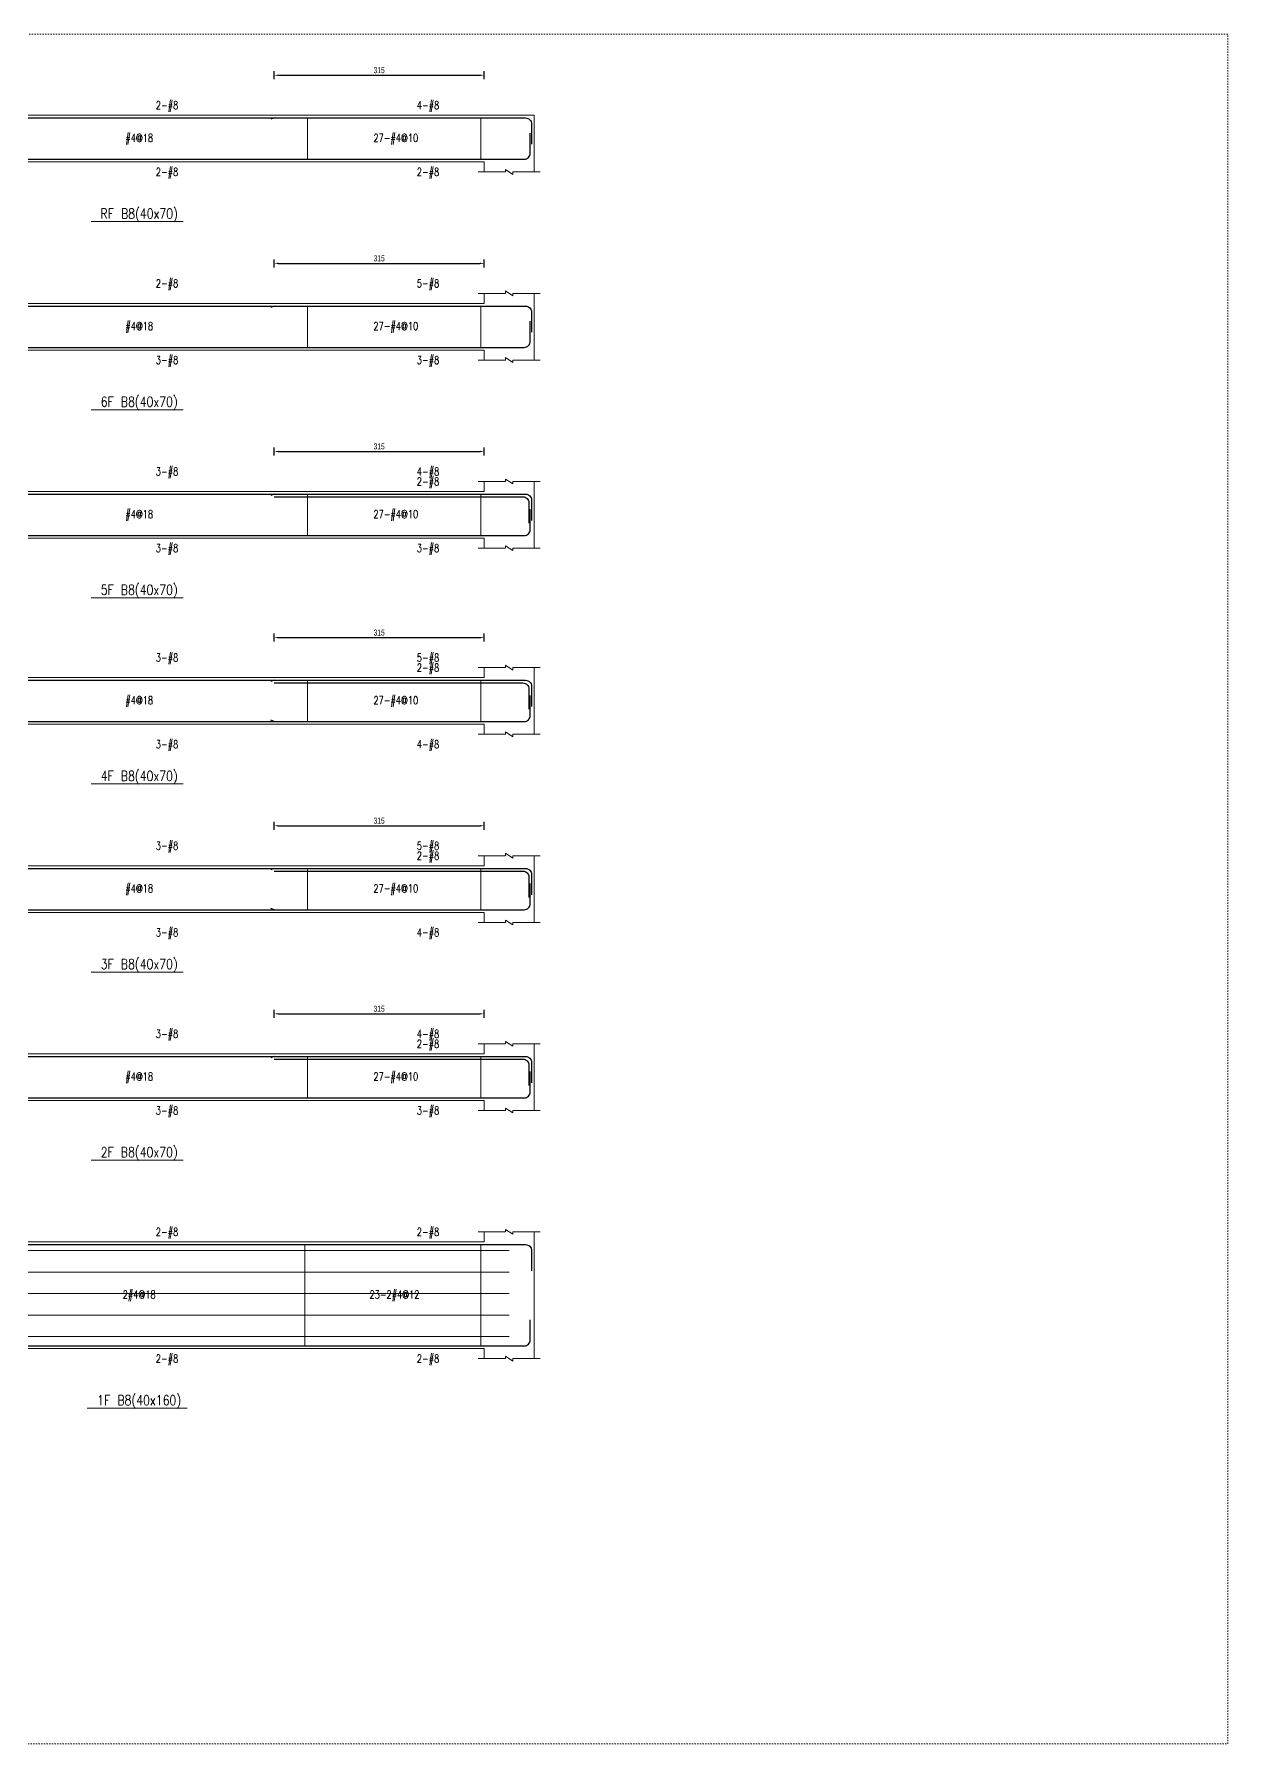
# Model space of a CAD drawing. Header units: millimetres. Extents: x 0 to 20200, y -8178 to -3000.
# Drawn here: x 2209 to 4000, y -5564 to -3000 of the extents above; entities that cross this region are included whole.
import ezdxf
from ezdxf.enums import TextEntityAlignment as Align

# ---------------------------------------------------------------- set-up
doc = ezdxf.new("R2010")
doc.units = ezdxf.units.MM
doc.linetypes.add('DOT', pattern=[4, 2, -2])
for name, color, linetype in [('stirrup-txt', 1, 'Continuous'), ('主筋文字', 1, 'Continuous'), ('主筋文字引線', 4, 'Continuous'), ('主筋線', 3, 'Continuous'), ('剪力筋文字引線', 2, 'Continuous'), ('剪力筋線', 1, 'Continuous'), ('圖框', 132, 'DOT'), ('尺寸標註-字串', 2, 'Continuous'), ('扭力筋線', 2, 'Continuous'), ('梁柱截斷記號', 3, 'Continuous'), ('梁跨名稱', 4, 'Continuous'), ('梁跨名稱底線', 2, 'Continuous'), ('邊界線', 2, 'Continuous')]:
    doc.layers.add(name, color=color, linetype=linetype)
doc.styles.add('note', font='txt', dxfattribs={"width": 0.666667, "height": 9})
doc.styles.add('txt', font='txt.shx', dxfattribs={"height": 0.2, "bigfont": 'chineset.shx'})
doc.dimstyles.new('BeamRebarDim', dxfattribs={"dimtxt": 12, "dimasz": 6, "dimexe": 6, "dimexo": 1, "dimgap": 3, "dimtad": 1, "dimdec": 0, "dimdsep": 46, "dimtxsty": 'note', "dimcen": 2.5, "dimclrd": 256, "dimclre": 256, "dimclrt": 256, "dimadec": 0, "dimazin": 0, "dimtfac": 1, "dimtmove": 0, "dimatfit": 3, "dimfxl": 1, "dimtolj": 1, "dimarcsym": 0})

# ---------------------------------------------------------------- blocks, each defined once
blk = doc.blocks.new('*D21')
at = {"layer": 'Defpoints', "color": 0}
for p in [(2569.4, -3068.6), (2884.4, -3061.6), (2884.4, -3068.6)]:
    blk.add_point(p, dxfattribs=at)
at = {"layer": '尺寸標註-字串', "lineweight": -2}
for p, q in [((2569.4, -3067.6), (2569.4, -3055.6)), ((2575.4, -3061.6), (2878.4, -3061.6)), ((2884.4, -3067.6), (2884.4, -3055.6))]:
    blk.add_line(p, q, dxfattribs=at)
at = {"layer": '尺寸標註-字串'}
for points in [[(2575.4, -3060.6), (2575.4, -3062.6), (2569.4, -3061.6)], [(2878.4, -3062.6), (2878.4, -3060.6), (2884.4, -3061.6)]]:
    blk.add_solid(points, dxfattribs=at)
at = {"layer": '尺寸標註-字串', "insert": (2726.9, -3054), "char_height": 9, "attachment_point": 5, "style": 'note'}
blk.add_mtext('\\A1;315', dxfattribs=at)
blk = doc.blocks.new('*D25')
at = {"layer": 'Defpoints', "color": 0}
for p in [(2569.4, -3350.7), (2884.4, -3343.7), (2884.4, -3350.7)]:
    blk.add_point(p, dxfattribs=at)
at = {"layer": '尺寸標註-字串', "lineweight": -2}
for p, q in [((2569.4, -3349.7), (2569.4, -3337.7)), ((2575.4, -3343.7), (2878.4, -3343.7)), ((2884.4, -3349.7), (2884.4, -3337.7))]:
    blk.add_line(p, q, dxfattribs=at)
at = {"layer": '尺寸標註-字串'}
for points in [[(2575.4, -3342.7), (2575.4, -3344.7), (2569.4, -3343.7)], [(2878.4, -3344.7), (2878.4, -3342.7), (2884.4, -3343.7)]]:
    blk.add_solid(points, dxfattribs=at)
at = {"layer": '尺寸標註-字串', "insert": (2726.9, -3336.1), "char_height": 9, "attachment_point": 5, "style": 'note'}
blk.add_mtext('\\A1;315', dxfattribs=at)
blk = doc.blocks.new('*D29')
at = {"layer": 'Defpoints', "color": 0}
for p in [(2569.4, -3632.8), (2884.4, -3625.8), (2884.4, -3632.8)]:
    blk.add_point(p, dxfattribs=at)
at = {"layer": '尺寸標註-字串', "lineweight": -2}
for p, q in [((2569.4, -3631.8), (2569.4, -3619.8)), ((2575.4, -3625.8), (2878.4, -3625.8)), ((2884.4, -3631.8), (2884.4, -3619.8))]:
    blk.add_line(p, q, dxfattribs=at)
at = {"layer": '尺寸標註-字串'}
for points in [[(2575.4, -3624.8), (2575.4, -3626.8), (2569.4, -3625.8)], [(2878.4, -3626.8), (2878.4, -3624.8), (2884.4, -3625.8)]]:
    blk.add_solid(points, dxfattribs=at)
at = {"layer": '尺寸標註-字串', "insert": (2726.9, -3618.2), "char_height": 9, "attachment_point": 5, "style": 'note'}
blk.add_mtext('\\A1;315', dxfattribs=at)
blk = doc.blocks.new('*D33')
at = {"layer": 'Defpoints', "color": 0}
for p in [(2569.375, -3912), (2884.375, -3905), (2884.375, -3912)]:
    blk.add_point(p, dxfattribs=at)
at = {"layer": '尺寸標註-字串', "lineweight": -2}
for p, q in [((2569.375, -3911), (2569.375, -3899)), ((2575.375, -3905), (2878.375, -3905)), ((2884.375, -3911), (2884.375, -3899))]:
    blk.add_line(p, q, dxfattribs=at)
at = {"layer": '尺寸標註-字串'}
for points in [[(2575.375, -3904), (2575.375, -3906), (2569.375, -3905)], [(2878.375, -3906), (2878.375, -3904), (2884.375, -3905)]]:
    blk.add_solid(points, dxfattribs=at)
at = {"layer": '尺寸標註-字串', "insert": (2726.875, -3897.4055), "char_height": 9, "attachment_point": 5, "style": 'note'}
blk.add_mtext('\\A1;315', dxfattribs=at)
blk = doc.blocks.new('*D37')
at = {"layer": 'Defpoints', "color": 0}
for p in [(2569.375, -4194.109375), (2884.375, -4187.109375), (2884.375, -4194.109375)]:
    blk.add_point(p, dxfattribs=at)
at = {"layer": '尺寸標註-字串', "lineweight": -2}
for p, q in [((2569.375, -4193.109375), (2569.375, -4181.109375)), ((2575.375, -4187.109375), (2878.375, -4187.109375)), ((2884.375, -4193.109375), (2884.375, -4181.109375))]:
    blk.add_line(p, q, dxfattribs=at)
at = {"layer": '尺寸標註-字串'}
for points in [[(2575.375, -4186.109375), (2575.375, -4188.109375), (2569.375, -4187.109375)], [(2878.375, -4188.109375), (2878.375, -4186.109375), (2884.375, -4187.109375)]]:
    blk.add_solid(points, dxfattribs=at)
at = {"layer": '尺寸標註-字串', "insert": (2726.875, -4179.514875), "char_height": 9, "attachment_point": 5, "style": 'note'}
blk.add_mtext('\\A1;315', dxfattribs=at)
blk = doc.blocks.new('*D41')
at = {"layer": 'Defpoints', "color": 0}
for p in [(2569.375, -4476.21875), (2884.375, -4469.21875), (2884.375, -4476.21875)]:
    blk.add_point(p, dxfattribs=at)
at = {"layer": '尺寸標註-字串', "lineweight": -2}
for p, q in [((2569.375, -4475.21875), (2569.375, -4463.21875)), ((2575.375, -4469.21875), (2878.375, -4469.21875)), ((2884.375, -4475.21875), (2884.375, -4463.21875))]:
    blk.add_line(p, q, dxfattribs=at)
at = {"layer": '尺寸標註-字串'}
for points in [[(2575.375, -4468.21875), (2575.375, -4470.21875), (2569.375, -4469.21875)], [(2878.375, -4470.21875), (2878.375, -4468.21875), (2884.375, -4469.21875)]]:
    blk.add_solid(points, dxfattribs=at)
at = {"layer": '尺寸標註-字串', "insert": (2726.875, -4461.62425), "char_height": 9, "attachment_point": 5, "style": 'note'}
blk.add_mtext('\\A1;315', dxfattribs=at)

msp = doc.modelspace()

# ---------------------------------------------------------------- linework, layer by layer
at = {"layer": '主筋文字引線', "lineweight": 5}
for points in [[(2366.9, -3125.6, 0, 2.1, 0), (2366.9, -3119.6, 0, 0, 0), (2366.9, -3106.6, 0, 0, 0), (2386.9, -3106.6, 0, 0, 0)], [(2844.4, -3125.6, 0, 2.1, 0), (2844.4, -3119.6, 0, 0, 0), (2844.4, -3106.6, 0, 0, 0), (2824.4, -3106.6, 0, 0, 0)], [(2366.9, -3187.6, 0, 2.1, 0), (2366.9, -3193.6, 0, 0, 0), (2366.9, -3206.6, 0, 0, 0), (2386.9, -3206.6, 0, 0, 0)], [(2844.4, -3187.6, 0, 2.1, 0), (2844.4, -3193.6, 0, 0, 0), (2844.4, -3206.6, 0, 0, 0), (2824.4, -3206.6, 0, 0, 0)], [(2366.9, -3407.7, 0, 2.1, 0), (2366.9, -3401.7, 0, 0, 0), (2366.9, -3373.7, 0, 0, 0), (2386.9, -3373.7, 0, 0, 0)], [(2844.4, -3407.7, 0, 2.1, 0), (2844.4, -3401.7, 0, 0, 0), (2844.4, -3373.7, 0, 0, 0), (2824.4, -3373.7, 0, 0, 0)], [(2366.9, -3469.7, 0, 2.1, 0), (2366.9, -3475.7, 0, 0, 0), (2366.9, -3488.7, 0, 0, 0), (2386.9, -3488.7, 0, 0, 0)], [(2844.4, -3469.7, 0, 2.1, 0), (2844.4, -3475.7, 0, 0, 0), (2844.4, -3488.7, 0, 0, 0), (2824.4, -3488.7, 0, 0, 0)], [(2366.9, -3689.8, 0, 2.1, 0), (2366.9, -3683.8, 0, 0, 0), (2366.9, -3655.8, 0, 0, 0), (2386.9, -3655.8, 0, 0, 0)], [(2844.4, -3689.8, 0, 2.1, 0), (2844.4, -3683.8, 0, 0, 0), (2844.4, -3655.8, 0, 0, 0), (2824.4, -3655.8, 0, 0, 0)], [(2844.4, -3693.8, 0, 2.1, 0), (2844.4, -3687.8, 0, 0, 0), (2844.4, -3670.8, 0, 0, 0), (2824.4, -3670.8, 0, 0, 0)], [(2366.9, -3751.8, 0, 2.1, 0), (2366.9, -3757.8, 0, 0, 0), (2366.9, -3770.8, 0, 0, 0), (2386.9, -3770.8, 0, 0, 0)], [(2844.4, -3751.8, 0, 2.1, 0), (2844.4, -3757.8, 0, 0, 0), (2844.4, -3770.8, 0, 0, 0), (2824.4, -3770.8, 0, 0, 0)], [(2366.9, -3969, 0, 2.1, 0), (2366.9, -3963, 0, 0, 0), (2366.9, -3935, 0, 0, 0), (2386.9, -3935, 0, 0, 0)], [(2844.4, -3969, 0, 2.1, 0), (2844.4, -3963, 0, 0, 0), (2844.4, -3935, 0, 0, 0), (2824.4, -3935, 0, 0, 0)], [(2844.4, -3973, 0, 2.1, 0), (2844.4, -3967, 0, 0, 0), (2844.4, -3950, 0, 0, 0), (2824.4, -3950, 0, 0, 0)], [(2366.9, -4031, 0, 2.1, 0), (2366.9, -4037, 0, 0, 0), (2366.9, -4065, 0, 0, 0), (2386.9, -4065, 0, 0, 0)], [(2844.4, -4031, 0, 2.1, 0), (2844.4, -4037, 0, 0, 0), (2844.4, -4065, 0, 0, 0), (2824.4, -4065, 0, 0, 0)], [(2366.9, -4251.1, 0, 2.1, 0), (2366.9, -4245.1, 0, 0, 0), (2366.9, -4217.1, 0, 0, 0), (2386.9, -4217.1, 0, 0, 0)], [(2844.4, -4251.1, 0, 2.1, 0), (2844.4, -4245.1, 0, 0, 0), (2844.4, -4217.1, 0, 0, 0), (2824.4, -4217.1, 0, 0, 0)], [(2844.4, -4255.1, 0, 2.1, 0), (2844.4, -4249.1, 0, 0, 0), (2844.4, -4232.1, 0, 0, 0), (2824.4, -4232.1, 0, 0, 0)], [(2366.9, -4313.1, 0, 2.1, 0), (2366.9, -4319.1, 0, 0, 0), (2366.9, -4347.1, 0, 0, 0), (2386.9, -4347.1, 0, 0, 0)], [(2844.4, -4313.1, 0, 2.1, 0), (2844.4, -4319.1, 0, 0, 0), (2844.4, -4347.1, 0, 0, 0), (2824.4, -4347.1, 0, 0, 0)], [(2366.9, -4533.2, 0, 2.1, 0), (2366.9, -4527.2, 0, 0, 0), (2366.9, -4499.2, 0, 0, 0), (2386.9, -4499.2, 0, 0, 0)], [(2844.4, -4533.2, 0, 2.1, 0), (2844.4, -4527.2, 0, 0, 0), (2844.4, -4499.2, 0, 0, 0), (2824.4, -4499.2, 0, 0, 0)], [(2844.4, -4537.2, 0, 2.1, 0), (2844.4, -4531.2, 0, 0, 0), (2844.4, -4514.2, 0, 0, 0), (2824.4, -4514.2, 0, 0, 0)], [(2366.9, -4595.2, 0, 2.1, 0), (2366.9, -4601.2, 0, 0, 0), (2366.9, -4614.2, 0, 0, 0), (2386.9, -4614.2, 0, 0, 0)], [(2844.4, -4595.2, 0, 2.1, 0), (2844.4, -4601.2, 0, 0, 0), (2844.4, -4614.2, 0, 0, 0), (2824.4, -4614.2, 0, 0, 0)], [(2366.9, -4815.3, 0, 2.1, 0), (2366.9, -4809.3, 0, 0, 0), (2366.9, -4796.3, 0, 0, 0), (2386.9, -4796.3, 0, 0, 0)], [(2844.4, -4815.3, 0, 2.1, 0), (2844.4, -4809.3, 0, 0, 0), (2844.4, -4796.3, 0, 0, 0), (2824.4, -4796.3, 0, 0, 0)], [(2366.9, -4967.3, 0, 2.1, 0), (2366.9, -4973.3, 0, 0, 0), (2366.9, -4986.3, 0, 0, 0), (2386.9, -4986.3, 0, 0, 0)], [(2844.4, -4967.3, 0, 2.1, 0), (2844.4, -4973.3, 0, 0, 0), (2844.4, -4986.3, 0, 0, 0), (2824.4, -4986.3, 0, 0, 0)]]:
    msp.add_lwpolyline(points, format="xyseb", dxfattribs=at)
at = {"layer": '主筋線', "lineweight": 30}
for points in [[(2164.4, -3125.6), (2569.4, -3125.6)], [(2569.4, -3125.6), (2564.4, -3127.6)], [(2569.4, -3125.6), (2884.4, -3125.6)], [(1849.4, -3187.6), (2884.4, -3187.6)], [(2164.4, -3407.7), (2569.4, -3407.7)], [(2569.4, -3407.7), (2564.4, -3409.7)], [(2569.4, -3407.7), (2884.4, -3407.7)], [(1849.4, -3469.7), (2884.4, -3469.7)], [(2164.4, -3689.8), (2569.4, -3689.8)], [(2569.4, -3689.8), (2564.4, -3691.8)], [(2569.4, -3689.8), (2884.4, -3689.8)], [(2569.4, -3693.8), (2884.4, -3693.8)], [(2164.4, -3751.8), (2884.4, -3751.8)], [(2164.4, -3969), (2569.4, -3969)], [(2569.4, -3969), (2564.4, -3971)], [(2569.4, -3969), (2884.4, -3969)], [(2569.4, -3973), (2884.4, -3973)], [(2164.4, -4031), (2569.4, -4031)], [(2569.4, -4031), (2564.4, -4029)], [(2569.4, -4031), (2884.4, -4031)], [(2164.4, -4251.1), (2569.4, -4251.1)], [(2569.4, -4251.1), (2564.4, -4253.1)], [(2569.4, -4251.1), (2884.4, -4251.1)], [(2569.4, -4255.1), (2884.4, -4255.1)], [(2164.4, -4313.1), (2569.4, -4313.1)], [(2569.4, -4313.1), (2564.4, -4311.1)], [(2569.4, -4313.1), (2884.4, -4313.1)], [(2164.4, -4533.2), (2569.4, -4533.2)], [(2569.4, -4533.2), (2564.4, -4535.2)], [(2569.4, -4533.2), (2884.4, -4533.2)], [(2569.4, -4537.2), (2884.4, -4537.2)], [(2164.4, -4595.2), (2884.4, -4595.2)], [(2164.4, -4815.3), (2884.4, -4815.3)], [(2164.4, -4967.3), (2884.4, -4967.3)]]:
    msp.add_lwpolyline(points, dxfattribs=at)
for points in [[(2884.4, -3125.6), (2946.5, -3125.6, -0.414214), (2955.4, -3134.5), (2955.4, -3165)], [(2884.4, -3187.6), (2944.5, -3187.6, 0.414214), (2953.4, -3178.7), (2953.4, -3148.2)], [(2884.4, -3407.7), (2946.5, -3407.7, -0.414214), (2955.4, -3416.6), (2955.4, -3447.1)], [(2884.4, -3469.7), (2944.5, -3469.7, 0.414214), (2953.4, -3460.8), (2953.4, -3430.3)], [(2884.4, -3689.8), (2946.5, -3689.8, -0.414214), (2955.4, -3698.7), (2955.4, -3729.2)], [(2884.4, -3693.8), (2942.5, -3693.8, -0.414214), (2951.4, -3702.7), (2951.4, -3733.2)], [(2884.4, -3751.8), (2944.5, -3751.8, 0.414214), (2953.4, -3742.9), (2953.4, -3712.5)], [(2884.4, -3969), (2946.5, -3969, -0.414214), (2955.4, -3977.9), (2955.4, -4008.4)], [(2884.4, -3973), (2942.5, -3973, -0.414214), (2951.4, -3981.9), (2951.4, -4012.4)], [(2884.4, -4031), (2944.5, -4031, 0.414214), (2953.4, -4022.1), (2953.4, -3991.6)], [(2884.4, -4251.1), (2946.5, -4251.1, -0.414214), (2955.4, -4260), (2955.4, -4290.5)], [(2884.4, -4255.1), (2942.5, -4255.1, -0.414214), (2951.4, -4264), (2951.4, -4294.5)], [(2884.4, -4313.1), (2944.5, -4313.1, 0.414214), (2953.4, -4304.2), (2953.4, -4273.7)], [(2884.4, -4533.2), (2946.5, -4533.2, -0.414214), (2955.4, -4542.1), (2955.4, -4572.6)], [(2884.4, -4537.2), (2942.5, -4537.2, -0.414214), (2951.4, -4546.1), (2951.4, -4576.6)], [(2884.4, -4595.2), (2944.5, -4595.2, 0.414214), (2953.4, -4586.3), (2953.4, -4555.8)], [(2884.4, -4815.3), (2946.5, -4815.3, -0.414214), (2955.4, -4824.2), (2955.4, -4854.7)], [(2884.4, -4967.3), (2944.5, -4967.3, 0.414214), (2953.4, -4958.4), (2953.4, -4928)]]:
    msp.add_lwpolyline(points, format="xyb", dxfattribs=at)
at = {"layer": '剪力筋文字引線', "lineweight": 5}
for points in [[(2114.4, -3156.6, 0, 2.1, 0), (2120.4, -3156.6, 0, 0, 0), (2339.9, -3156.6, 0, 0, 0)], [(2619.4, -3156.6, 0, 2.1, 0), (2613.4, -3156.6, 0, 0, 0), (2393.9, -3156.6, 0, 0, 0)], [(2619.4, -3156.6, 0, 2.1, 0), (2625.4, -3156.6, 0, 0, 0), (2711.4, -3156.6, 0, 0, 0)], [(2879.4, -3156.6, 0, 2.1, 0), (2873.4, -3156.6, 0, 0, 0), (2792.4, -3156.6, 0, 0, 0)], [(2114.4, -3438.7, 0, 2.1, 0), (2120.4, -3438.7, 0, 0, 0), (2339.9, -3438.7, 0, 0, 0)], [(2619.4, -3438.7, 0, 2.1, 0), (2613.4, -3438.7, 0, 0, 0), (2393.9, -3438.7, 0, 0, 0)], [(2619.4, -3438.7, 0, 2.1, 0), (2625.4, -3438.7, 0, 0, 0), (2711.4, -3438.7, 0, 0, 0)], [(2879.4, -3438.7, 0, 2.1, 0), (2873.4, -3438.7, 0, 0, 0), (2792.4, -3438.7, 0, 0, 0)], [(2114.4, -3720.8, 0, 2.1, 0), (2120.4, -3720.8, 0, 0, 0), (2339.9, -3720.8, 0, 0, 0)], [(2619.4, -3720.8, 0, 2.1, 0), (2613.4, -3720.8, 0, 0, 0), (2393.9, -3720.8, 0, 0, 0)], [(2619.4, -3720.8, 0, 2.1, 0), (2625.4, -3720.8, 0, 0, 0), (2711.4, -3720.8, 0, 0, 0)], [(2879.4, -3720.8, 0, 2.1, 0), (2873.4, -3720.8, 0, 0, 0), (2792.4, -3720.8, 0, 0, 0)], [(2114.4, -4000, 0, 2.1, 0), (2120.4, -4000, 0, 0, 0), (2339.9, -4000, 0, 0, 0)], [(2619.4, -4000, 0, 2.1, 0), (2613.4, -4000, 0, 0, 0), (2393.9, -4000, 0, 0, 0)], [(2619.4, -4000, 0, 2.1, 0), (2625.4, -4000, 0, 0, 0), (2711.4, -4000, 0, 0, 0)], [(2879.4, -4000, 0, 2.1, 0), (2873.4, -4000, 0, 0, 0), (2792.4, -4000, 0, 0, 0)], [(2114.4, -4282.1, 0, 2.1, 0), (2120.4, -4282.1, 0, 0, 0), (2339.9, -4282.1, 0, 0, 0)], [(2619.4, -4282.1, 0, 2.1, 0), (2613.4, -4282.1, 0, 0, 0), (2393.9, -4282.1, 0, 0, 0)], [(2619.4, -4282.1, 0, 2.1, 0), (2625.4, -4282.1, 0, 0, 0), (2711.4, -4282.1, 0, 0, 0)], [(2879.4, -4282.1, 0, 2.1, 0), (2873.4, -4282.1, 0, 0, 0), (2792.4, -4282.1, 0, 0, 0)], [(2114.4, -4564.2, 0, 2.1, 0), (2120.4, -4564.2, 0, 0, 0), (2339.9, -4564.2, 0, 0, 0)], [(2619.4, -4564.2, 0, 2.1, 0), (2613.4, -4564.2, 0, 0, 0), (2393.9, -4564.2, 0, 0, 0)], [(2619.4, -4564.2, 0, 2.1, 0), (2625.4, -4564.2, 0, 0, 0), (2711.4, -4564.2, 0, 0, 0)], [(2879.4, -4564.2, 0, 2.1, 0), (2873.4, -4564.2, 0, 0, 0), (2792.4, -4564.2, 0, 0, 0)], [(2118.4, -4891.3, 0, 2.1, 0), (2124.4, -4891.3, 0, 0, 0), (2335.4, -4891.3, 0, 0, 0)], [(2615.4, -4891.3, 0, 2.1, 0), (2609.4, -4891.3, 0, 0, 0), (2398.4, -4891.3, 0, 0, 0)], [(2615.4, -4891.3, 0, 2.1, 0), (2621.4, -4891.3, 0, 0, 0), (2704.9, -4891.3, 0, 0, 0)], [(2879.4, -4891.3, 0, 2.1, 0), (2873.4, -4891.3, 0, 0, 0), (2794.9, -4891.3, 0, 0, 0)]]:
    msp.add_lwpolyline(points, format="xyseb", dxfattribs=at)
at = {"layer": '剪力筋線', "lineweight": 5}
for points in [[(2619.4, -3125.4), (2619.4, -3187.8)], [(2879.4, -3125.4), (2879.4, -3187.8)], [(2619.4, -3407.5), (2619.4, -3469.9)], [(2879.4, -3407.5), (2879.4, -3469.9)], [(2619.4, -3689.6), (2619.4, -3752)], [(2879.4, -3689.6), (2879.4, -3752)], [(2619.4, -3968.8), (2619.4, -4031.2)], [(2879.4, -3968.8), (2879.4, -4031.2)], [(2619.4, -4250.9), (2619.4, -4313.3)], [(2879.4, -4250.9), (2879.4, -4313.3)], [(2619.4, -4533), (2619.4, -4595.4)], [(2879.4, -4533), (2879.4, -4595.4)], [(2615.4, -4815.1), (2615.4, -4967.5)], [(2879.4, -4815.1), (2879.4, -4967.5)]]:
    msp.add_lwpolyline(points, dxfattribs=at)
at = {"layer": '圖框', "lineweight": 5}
msp.add_lwpolyline([(0, -5564), (4000, -5564), (4000, -3000), (0, -3000), (0, -5564)], dxfattribs=at)
at = {"layer": '扭力筋線', "lineweight": 5}
for points in [[(1811.9, -4824.3), (2921.9, -4824.3)], [(1811.9, -4856.6), (2921.9, -4856.6)], [(1811.9, -4888.8), (2921.9, -4888.8)], [(1811.9, -4921.1), (2921.9, -4921.1)], [(1811.9, -4953.3), (2921.9, -4953.3)]]:
    msp.add_lwpolyline(points, dxfattribs=at)
at = {"layer": '梁柱截斷記號', "lineweight": 5}
for points in [[(2875.4, -3206.6), (2916.5, -3206.6), (2916.5, -3203), (2927.3, -3210.2), (2927.3, -3206.6), (2968.4, -3206.6)], [(2875.4, -3388.7), (2916.5, -3388.7), (2916.5, -3385.1), (2927.3, -3392.3), (2927.3, -3388.7), (2968.4, -3388.7)], [(2875.4, -3488.7), (2916.5, -3488.7), (2916.5, -3485.1), (2927.3, -3492.3), (2927.3, -3488.7), (2968.4, -3488.7)], [(2875.4, -3670.8), (2916.5, -3670.8), (2916.5, -3667.2), (2927.3, -3674.4), (2927.3, -3670.8), (2968.4, -3670.8)], [(2875.4, -3770.8), (2916.5, -3770.8), (2916.5, -3767.2), (2927.3, -3774.4), (2927.3, -3770.8), (2968.4, -3770.8)], [(2875.4, -3950), (2916.5, -3950), (2916.5, -3946.4), (2927.3, -3953.6), (2927.3, -3950), (2968.4, -3950)], [(2875.4, -4050), (2916.5, -4050), (2916.5, -4046.4), (2927.3, -4053.6), (2927.3, -4050), (2968.4, -4050)], [(2875.4, -4232.1), (2916.5, -4232.1), (2916.5, -4228.5), (2927.3, -4235.7), (2927.3, -4232.1), (2968.4, -4232.1)], [(2875.4, -4332.1), (2916.5, -4332.1), (2916.5, -4328.5), (2927.3, -4335.7), (2927.3, -4332.1), (2968.4, -4332.1)], [(2875.4, -4514.2), (2916.5, -4514.2), (2916.5, -4510.6), (2927.3, -4517.8), (2927.3, -4514.2), (2968.4, -4514.2)], [(2875.4, -4614.2), (2916.5, -4614.2), (2916.5, -4610.6), (2927.3, -4617.8), (2927.3, -4614.2), (2968.4, -4614.2)], [(2875.4, -4796.3), (2916.5, -4796.3), (2916.5, -4792.7), (2927.3, -4799.9), (2927.3, -4796.3), (2968.4, -4796.3)], [(2875.4, -4986.3), (2916.5, -4986.3), (2916.5, -4982.7), (2927.3, -4989.9), (2927.3, -4986.3), (2968.4, -4986.3)]]:
    msp.add_lwpolyline(points, dxfattribs=at)
at = {"layer": '梁跨名稱底線', "lineweight": 5}
for points in [[(2294.9, -3281.1), (2432.9, -3281.1)], [(2294.9, -3563.2), (2432.9, -3563.2)], [(2294.9, -3845.3), (2432.9, -3845.3)], [(2294.9, -4124.5), (2432.9, -4124.5)], [(2294.9, -4406.6), (2432.9, -4406.6)], [(2294.9, -4688.7), (2432.9, -4688.7)], [(2288.9, -5060.8), (2438.9, -5060.8)]]:
    msp.add_lwpolyline(points, dxfattribs=at)
at = {"layer": '邊界線', "lineweight": 5}
for points in [[(1849.4, -3121.6), (2884.4, -3121.6)], [(2884.4, -3121.6), (2959.4, -3121.6)], [(2959.4, -3121.6), (2959.4, -3191.6)], [(1849.4, -3191.6), (2884.4, -3191.6)], [(2884.4, -3206.6), (2884.4, -3191.6)], [(2959.4, -3191.6), (2959.4, -3206.6)], [(1849.4, -3403.7), (2884.4, -3403.7)], [(2884.4, -3403.7), (2884.4, -3388.7)], [(2959.4, -3403.7), (2959.4, -3388.7)], [(2959.4, -3473.7), (2959.4, -3403.7)], [(1849.4, -3473.7), (2884.4, -3473.7)], [(2884.4, -3488.7), (2884.4, -3473.7)], [(2959.4, -3488.7), (2959.4, -3473.7)], [(1849.4, -3685.8), (2884.4, -3685.8)], [(2884.4, -3685.8), (2884.4, -3670.8)], [(2959.4, -3685.8), (2959.4, -3670.8)], [(2959.4, -3755.8), (2959.4, -3685.8)], [(1849.4, -3755.8), (2884.4, -3755.8)], [(2884.4, -3770.8), (2884.4, -3755.8)], [(2959.4, -3770.8), (2959.4, -3755.8)], [(1849.4, -3965), (2884.4, -3965)], [(2884.4, -3965), (2884.4, -3950)], [(2959.4, -3965), (2959.4, -3950)], [(2959.4, -4035), (2959.4, -3965)], [(1849.4, -4035), (2884.4, -4035)], [(2884.4, -4050), (2884.4, -4035)], [(2959.4, -4050), (2959.4, -4035)], [(1849.4, -4247.1), (2884.4, -4247.1)], [(2884.4, -4247.1), (2884.4, -4232.1)], [(2959.4, -4247.1), (2959.4, -4232.1)], [(2959.4, -4317.1), (2959.4, -4247.1)], [(1849.4, -4317.1), (2884.4, -4317.1)], [(2884.4, -4332.1), (2884.4, -4317.1)], [(2959.4, -4332.1), (2959.4, -4317.1)], [(1849.4, -4529.2), (2884.4, -4529.2)], [(2884.4, -4529.2), (2884.4, -4514.2)], [(2959.4, -4529.2), (2959.4, -4514.2)], [(2959.4, -4599.2), (2959.4, -4529.2)], [(1849.4, -4599.2), (2884.4, -4599.2)], [(2884.4, -4614.2), (2884.4, -4599.2)], [(2959.4, -4614.2), (2959.4, -4599.2)], [(1849.4, -4811.3), (2884.4, -4811.3)], [(2884.4, -4811.3), (2884.4, -4796.3)], [(2959.4, -4811.3), (2959.4, -4796.3)], [(2959.4, -4971.3), (2959.4, -4811.3)], [(1849.4, -4971.3), (2884.4, -4971.3)], [(2884.4, -4986.3), (2884.4, -4971.3)], [(2959.4, -4986.3), (2959.4, -4971.3)]]:
    msp.add_lwpolyline(points, dxfattribs=at)

# ---------------------------------------------------------------- texts
at = {"layer": 'stirrup-txt', "style": 'txt', "width": 0.75}
for s, p in [('#4@18', (2366.9, -3161.6)), ('27-#4@10', (2751.9, -3161.6)), ('#4@18', (2366.9, -3443.7)), ('27-#4@10', (2751.9, -3443.7)), ('#4@18', (2366.9, -3725.8)), ('27-#4@10', (2751.9, -3725.8)), ('#4@18', (2366.9, -4005)), ('27-#4@10', (2751.9, -4005)), ('#4@18', (2366.9, -4287.1)), ('27-#4@10', (2751.9, -4287.1)), ('#4@18', (2366.9, -4569.2)), ('27-#4@10', (2751.9, -4569.2)), ('2#4@18', (2366.9, -4896.3)), ('23-2#4@12', (2749.9, -4896.3))]:
    msp.add_text(s, height=12, dxfattribs=at).set_placement(p, align=Align.CENTER)
at = {"layer": '主筋文字', "style": 'txt', "width": 0.75}
for s, p in [('2-#8', (2391.9, -3106.6)), ('4-#8', (2783.4, -3106.6)), ('2-#8', (2391.9, -3206.6)), ('2-#8', (2783.4, -3206.6)), ('2-#8', (2391.9, -3373.7)), ('5-#8', (2783.4, -3373.7)), ('3-#8', (2391.9, -3488.7)), ('3-#8', (2783.4, -3488.7)), ('3-#8', (2391.9, -3655.8)), ('4-#8', (2783.4, -3655.8)), ('2-#8', (2783.4, -3670.8)), ('3-#8', (2391.9, -3770.8)), ('3-#8', (2783.4, -3770.8)), ('3-#8', (2391.9, -3935)), ('5-#8', (2783.4, -3935)), ('2-#8', (2783.4, -3950)), ('3-#8', (2391.9, -4065)), ('4-#8', (2783.4, -4065)), ('3-#8', (2391.9, -4217.1)), ('5-#8', (2783.4, -4217.1)), ('2-#8', (2783.4, -4232.1)), ('3-#8', (2391.9, -4347.1)), ('4-#8', (2783.4, -4347.1)), ('3-#8', (2391.9, -4499.2)), ('4-#8', (2783.4, -4499.2)), ('2-#8', (2783.4, -4514.2)), ('3-#8', (2391.9, -4614.2)), ('3-#8', (2783.4, -4614.2)), ('2-#8', (2391.9, -4796.3)), ('2-#8', (2783.4, -4796.3)), ('2-#8', (2391.9, -4986.3)), ('2-#8', (2783.4, -4986.3))]:
    msp.add_text(s, height=12, dxfattribs=at).set_placement(p, align=Align.MIDDLE_LEFT)
at = {"layer": '梁跨名稱', "style": 'txt', "width": 0.8}
for s, p in [('RF B8(40x70)', (2366.9, -3276.6)), ('6F B8(40x70)', (2366.9, -3558.7)), ('5F B8(40x70)', (2366.9, -3840.8)), ('4F B8(40x70)', (2366.9, -4120)), ('3F B8(40x70)', (2366.9, -4402.1)), ('2F B8(40x70)', (2366.9, -4684.2)), ('1F B8(40x160)', (2366.9, -5056.3))]:
    msp.add_text(s, height=15, dxfattribs=at).set_placement(p, align=Align.CENTER)

# ---------------------------------------------------------------- dimensions: what is measured, and where the dimension line sits
at = {"layer": '尺寸標註-字串'}
for base, p1, p2, picture, middle in [((2884.4, -3061.6), (2569.4, -3068.6), (2884.4, -3068.6), '*D21', (2726.9, -3054)), ((2884.4, -3343.7), (2569.4, -3350.7), (2884.4, -3350.7), '*D25', (2726.9, -3336.1)), ((2884.4, -3625.8), (2569.4, -3632.8), (2884.4, -3632.8), '*D29', (2726.9, -3618.2)), ((2884.4, -3905), (2569.4, -3912), (2884.4, -3912), '*D33', (2726.9, -3897.4)), ((2884.4, -4187.1), (2569.4, -4194.1), (2884.4, -4194.1), '*D37', (2726.9, -4179.5)), ((2884.4, -4469.2), (2569.4, -4476.2), (2884.4, -4476.2), '*D41', (2726.9, -4461.6))]:
    dim = msp.add_linear_dim(base=base, p1=p1, p2=p2, dimstyle='BeamRebarDim', dxfattribs=at)
    dim.commit()
    dim.dimension.update_dxf_attribs({"geometry": picture, "text_midpoint": middle})

doc.saveas('drawing.dxf')
